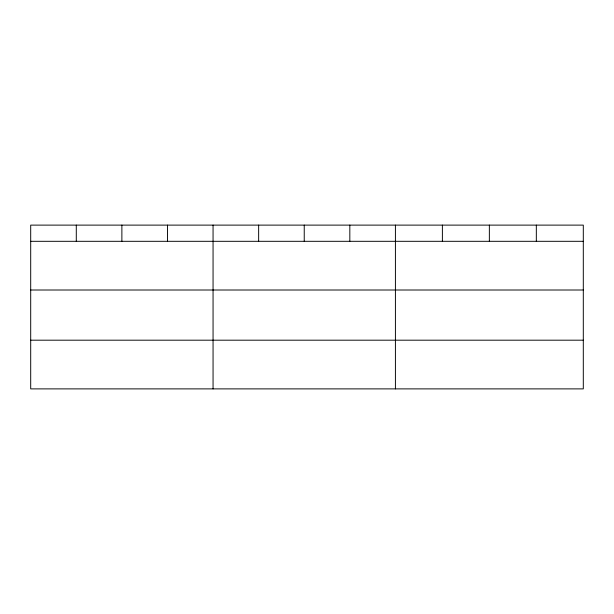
<?xml version="1.0" encoding="UTF-8"?>
<svg xmlns="http://www.w3.org/2000/svg" width="614" height="614" viewBox="0 0 614 614"><rect width="100%" height="100%" fill="white"/><g stroke="black" fill="none" stroke-linecap="round" stroke-linejoin="round"><path stroke-width="0.92" d="M583.3 290.008L583.3 225.115L30.7 225.115L30.7 388.885L583.3 388.885L583.3 290.008L30.7 290.008M30.7 241.31L583.3 241.31M30.7 340.187L583.3 340.187M536.329 225.115L536.329 241.31M489.358 225.115L489.358 241.31M442.387 225.115L442.387 241.31M395.416 225.115L395.416 388.885M349.827 225.115L349.827 241.31M304.237 225.115L304.237 241.31M258.647 225.115L258.647 241.31M213.058 225.115L213.058 388.885M167.468 225.115L167.468 241.31M121.879 225.115L121.879 241.31M76.29 225.115L76.29 241.31"/></g></svg>
